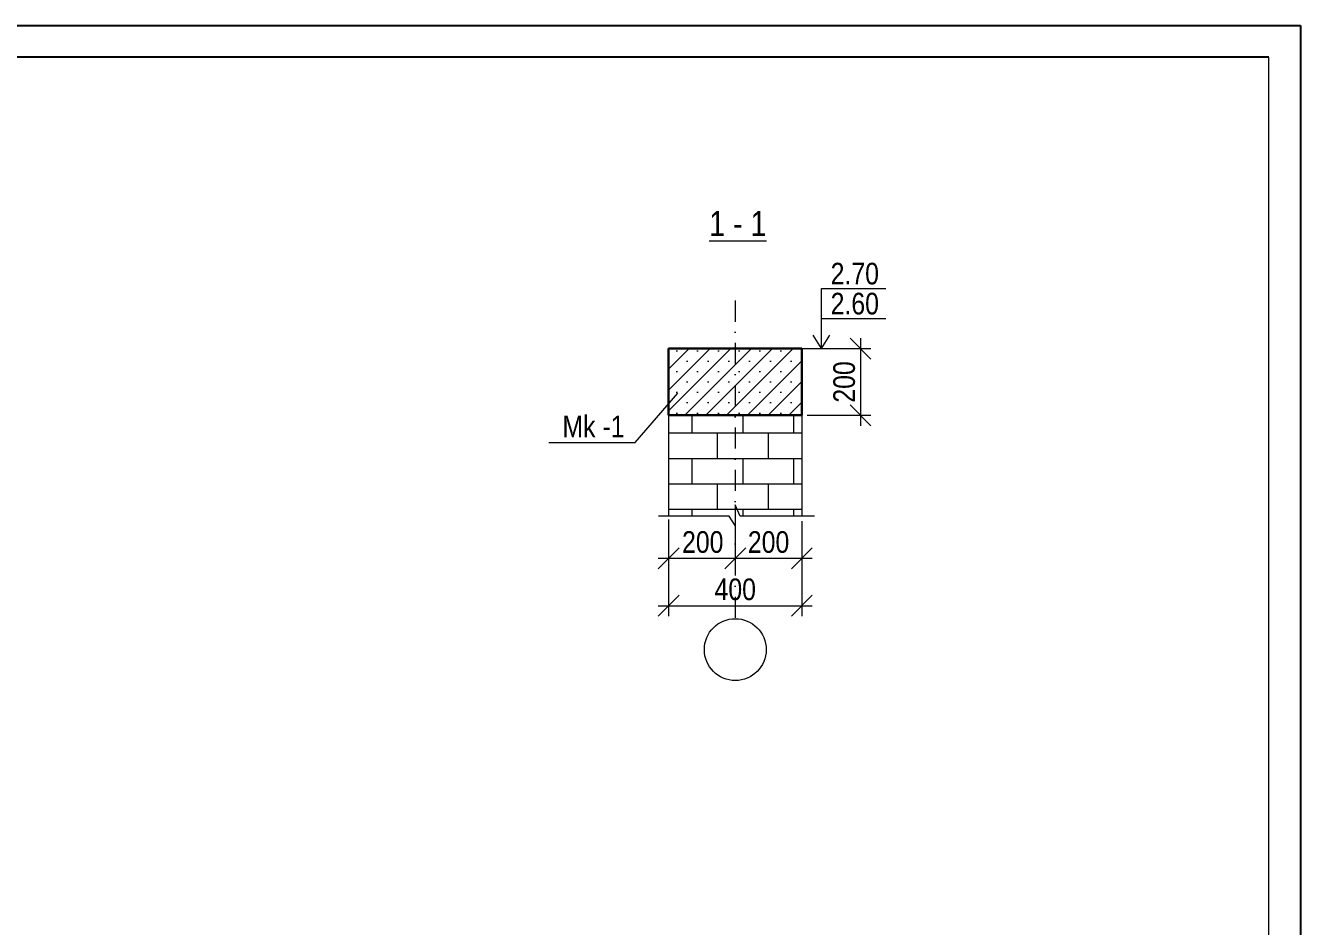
# Model space of a CAD drawing. Header units: millimetres. Extents: x 806395 to 2097197, y -233789 to 193681.
# Drawn here: x 2081895 to 2097197, y -190801 to -179986 of the extents above; entities that cross this region are included whole.
import ezdxf

# ---------------------------------------------------------------- set-up
doc = ezdxf.new("R2010")
doc.units = ezdxf.units.MM
doc.linetypes.add('DASHDOTX2', pattern=[50.8, 25.4, -12.7, 0, -12.7])
doc.layers.add('Ox xetti', color=7, linetype='Continuous')
doc.styles.add('style1', font='A3TI(LA).TTF', dxfattribs={"height": 400})
doc.styles.add('style6', font='ARIALN.TTF', dxfattribs={"height": 300})
doc.dimstyles.new('DIM_100', dxfattribs={"dimscale": 100, "dimtxt": 400, "dimasz": 2.5, "dimexe": 1.25, "dimexo": 0.625, "dimtad": 1, "dimdec": 0, "dimtxsty": 'style1', "dimblk": 'OBLIQUE', "dimcen": 2.5, "dimdle": 1.25, "dimclrd": 251, "dimclre": 251, "dimaunit": 1, "dimadec": 3, "dimazin": 0, "dimtfac": 1, "dimtdec": 0, "dimtmove": 1, "dimatfit": 3, "dimfxl": 1.25, "dimlwd": 13, "dimlwe": 5, "dimarcsym": 0})

# ---------------------------------------------------------------- blocks, each defined once
blk = doc.blocks.new('_Oblique')
at = {"color": 0, "linetype": 'ByBlock', "lineweight": -2}
blk.add_line((-0.5, -0.5), (0.5, 0.5), dxfattribs=at)
blk = doc.blocks.new('*D7')
at = {"color": 251, "lineweight": 5, "ltscale": 15, "transparency": 16777216}
for p, q in [((2089613, -185918), (2089613, -186508)), ((2090413, -185937), (2090413, -186508))]:
    blk.add_line(p, q, dxfattribs=at)
at = {"color": 251, "linetype": 'ByBlock', "lineweight": 13, "ltscale": 15, "transparency": 16777216}
blk.add_line((2090538, -186383), (2089488, -186383), dxfattribs=at)
at = {"layer": 'Defpoints', "color": 0, "ltscale": 15, "transparency": 16777216}
for p in [(2089613, -185855), (2090413, -185874), (2089613, -186383)]:
    blk.add_point(p, dxfattribs=at)
at = {"color": 251, "lineweight": 13, "ltscale": 15, "transparency": 16777216, "xscale": 250, "yscale": 250, "zscale": 250, "rotation": 180}
blk.add_blockref('_Oblique', (2089613, -186383), dxfattribs=at)
at = {"color": 251, "lineweight": 13, "ltscale": 15, "transparency": 16777216, "xscale": 250, "yscale": 250, "zscale": 250}
blk.add_blockref('_Oblique', (2090413, -186383), dxfattribs=at)
at = {"color": 0, "lineweight": 15, "ltscale": 15, "transparency": 16777216, "insert": (2090023, -186188), "char_height": 300, "attachment_point": 5, "style": 'style6'}
blk.add_mtext('{\\H0.86667x;200}', dxfattribs=at)
blk = doc.blocks.new('*D8')
at = {"color": 251, "lineweight": 5, "ltscale": 15, "transparency": 16777216}
for p, q in [((2090413, -185918), (2090413, -186508)), ((2091213, -185937), (2091213, -186508))]:
    blk.add_line(p, q, dxfattribs=at)
at = {"color": 251, "linetype": 'ByBlock', "lineweight": 13, "ltscale": 15, "transparency": 16777216}
blk.add_line((2091338, -186383), (2090288, -186383), dxfattribs=at)
at = {"layer": 'Defpoints', "color": 0, "ltscale": 15, "transparency": 16777216}
for p in [(2090413, -185855), (2091213, -185874), (2090413, -186383)]:
    blk.add_point(p, dxfattribs=at)
at = {"color": 251, "lineweight": 13, "ltscale": 15, "transparency": 16777216, "xscale": 250, "yscale": 250, "zscale": 250, "rotation": 180}
blk.add_blockref('_Oblique', (2090413, -186383), dxfattribs=at)
at = {"color": 251, "lineweight": 13, "ltscale": 15, "transparency": 16777216, "xscale": 250, "yscale": 250, "zscale": 250}
blk.add_blockref('_Oblique', (2091213, -186383), dxfattribs=at)
at = {"color": 0, "lineweight": 15, "ltscale": 15, "transparency": 16777216, "insert": (2090813, -186188), "char_height": 300, "attachment_point": 5, "style": 'style6'}
blk.add_mtext('{\\H0.86667x;200}', dxfattribs=at)
blk = doc.blocks.new('*D9')
at = {"color": 251, "lineweight": 5, "ltscale": 15, "transparency": 16777216}
for p, q in [((2089613, -186321), (2089613, -187076)), ((2091213, -186321), (2091213, -187076))]:
    blk.add_line(p, q, dxfattribs=at)
at = {"color": 251, "linetype": 'ByBlock', "lineweight": 13, "ltscale": 15, "transparency": 16777216}
blk.add_line((2089488, -186951), (2091338, -186951), dxfattribs=at)
at = {"layer": 'Defpoints', "color": 0, "ltscale": 15, "transparency": 16777216}
for p in [(2089613, -186258), (2091213, -186258), (2091213, -186951)]:
    blk.add_point(p, dxfattribs=at)
at = {"color": 251, "lineweight": 13, "ltscale": 15, "transparency": 16777216, "xscale": 250, "yscale": 250, "zscale": 250, "rotation": 180}
blk.add_blockref('_Oblique', (2089613, -186951), dxfattribs=at)
at = {"color": 251, "lineweight": 13, "ltscale": 15, "transparency": 16777216, "xscale": 250, "yscale": 250, "zscale": 250}
blk.add_blockref('_Oblique', (2091213, -186951), dxfattribs=at)
at = {"color": 0, "lineweight": 15, "ltscale": 15, "transparency": 16777216, "insert": (2090413, -186756), "char_height": 300, "attachment_point": 5, "style": 'style6'}
blk.add_mtext('{\\H0.86667x;400}', dxfattribs=at)
blk = doc.blocks.new('*D10')
at = {"color": 251, "linetype": 'ByBlock', "lineweight": 13, "transparency": 16777216}
blk.add_line((2091916, -183740), (2091916, -184790), dxfattribs=at)
at = {"color": 251, "lineweight": 5, "transparency": 16777216}
for p, q in [((2091276, -183865), (2092041, -183865)), ((2091276, -184665), (2092041, -184665))]:
    blk.add_line(p, q, dxfattribs=at)
at = {"layer": 'Defpoints', "color": 0, "transparency": 16777216}
for p in [(2091213, -183865), (2091213, -184665), (2091916, -184665)]:
    blk.add_point(p, dxfattribs=at)
at = {"color": 251, "lineweight": 13, "transparency": 16777216, "xscale": 250, "yscale": 250, "zscale": 250}
for p, rotation in [((2091916, -183865), 90), ((2091916, -184665), 270)]:
    blk.add_blockref('_Oblique', p, dxfattribs=dict(at, rotation=rotation))
at = {"color": 0, "transparency": 16777216, "insert": (2091721, -184265), "char_height": 300, "attachment_point": 5, "rotation": 90, "style": 'style6'}
blk.add_mtext('{\\H0.86667x;200}', dxfattribs=at)
blk = doc.blocks.new('ntnntyht')
at = {"lineweight": 25}
for p, q in [((1961564, -20955), (2003567, -20955)), ((2003567, -20955), (2003567, -50629))]:
    blk.add_line(p, q, dxfattribs=at)
at = {"lineweight": 25, "ltscale": 15}
blk.add_line((2003045, -21477), (1963653, -21477), dxfattribs=at)
at = {"lineweight": 5, "ltscale": 15}
blk.add_line((2003045, -50106), (2003045, -21477), dxfattribs=at)

msp = doc.modelspace()

# ---------------------------------------------------------------- hatches: boundary and pattern name
at = {"lineweight": 9}
h = msp.add_hatch(dxfattribs=at)
h.set_pattern_fill('SACNCR', color=256, scale=74.1)
h.set_pattern_definition([(45, (863228.06, -734746.97), (-124.769433, 124.769433), []), (45, (863352.83, -734746.97), (-124.769433, 124.769433), [0, -176.450625])])
h.paths.add_polyline_path([(2090413.207, -183864.904), (2089612.927, -183864.904), (2089612.927, -184665.184), (2090413.207, -184665.184)])
h.paths.add_polyline_path([(2091213.487, -184665.184), (2091213.487, -183864.904), (2090413.207, -183864.904), (2090413.207, -184665.184)])
at = {"lineweight": 15, "ltscale": 5}
h = msp.add_hatch(dxfattribs=at)
h.set_pattern_fill('AR-B816', scale=1.49994)
h.set_pattern_definition([(0, (1241976.57, -421393.2), (0, 304.78781), []), (90, (1241976.57, -421393.2), (-304.78781, 304.78781), [304.7878, -304.7878])])
edge = h.paths.add_edge_path()
edge.add_line((2091212.837, -184664.096), (2089612.954, -184664.096))
edge.add_line((2089612.954, -184664.096), (2089612.954, -185874.262))
edge.add_line((2089612.954, -185874.262), (2091213.487, -185874.262))
edge.add_line((2091213.487, -185874.262), (2091212.863, -184664.096))

# ---------------------------------------------------------------- linework, layer by layer
at = {"color": 0, "lineweight": 13}
for p, q in [((2091447.016, -183504.838), (2091447.016, -183144.772)), ((2091447.016, -183864.904), (2091447.016, -183504.838))]:
    msp.add_line(p, q, dxfattribs=at)
at = {"color": 7, "lineweight": 13}
for p, q in [((2091447.016, -183144.772), (2092220.546, -183144.772)), ((2091447.016, -183504.838), (2092220.546, -183504.838))]:
    msp.add_line(p, q, dxfattribs=at)
at = {"color": 7, "lineweight": 30, "ltscale": 80}
for p, q in [((2089612.927, -183864.904), (2089612.927, -184665.184)), ((2089612.927, -183864.904), (2091213.487, -183864.904)), ((2091213.487, -184665.184), (2091213.487, -183864.904)), ((2089612.927, -184665.184), (2091213.487, -184665.184))]:
    msp.add_line(p, q, dxfattribs=at)
for p, q in [((2089612.927, -184665.184), (2089612.927, -183864.904)), ((2089612.927, -183864.904), (2091213.487, -183864.904))]:
    msp.add_line(p, q)
at = {"color": 7, "lineweight": 13, "ltscale": 80}
msp.add_line((2091213.487, -183864.904), (2091714.565, -183864.904), dxfattribs=at)
at = {"color": 4, "linetype": 'Continuous', "lineweight": 15}
for p, q in [((2089612.927, -184665.184), (2089612.927, -185874.262)), ((2091213.487, -184665.184), (2091213.487, -185874.262))]:
    msp.add_line(p, q, dxfattribs=at)
at = {"color": 7, "lineweight": 13, "ltscale": 15}
for points in [[(2091447.016, -183864.904), (2091346.821, -183702.725)], [(2091447.016, -183864.904), (2091547.212, -183702.725)]]:
    msp.add_lwpolyline(points, dxfattribs=at)
at = {"lineweight": 9}
msp.add_lwpolyline([(2088174.971, -184993.4), (2089213.366, -184993.4), (2089724.625, -184397.829)], dxfattribs=at)
at = {"color": 4, "linetype": 'Continuous', "lineweight": 15}
msp.add_lwpolyline([(2091362.279, -185874.262), (2090470.271, -185874.262), (2090413.207, -185738.238), (2090413.207, -185988.043), (2090341.877, -185874.262), (2089490.485, -185874.262)], dxfattribs=at)
at = {"color": 7, "lineweight": 9}
msp.add_circle((2090413.207, -187477.625), 371.204, dxfattribs=at)
at = {"layer": 'Ox xetti', "linetype": 'DASHDOTX2', "lineweight": 15, "ltscale": 10}
msp.add_line((2090413.207, -183287.461), (2090413.207, -187106.421), dxfattribs=at)

# ---------------------------------------------------------------- block references
at = {"color": 3, "xscale": 0.7289187790998448, "yscale": 0.7289187790998448, "zscale": 0.7289187790998448}
msp.add_blockref('ntnntyht', (636758.917, -164712.181), dxfattribs=at)

# ---------------------------------------------------------------- texts
at = {"lineweight": 15, "ltscale": 1500, "insert": (2090101.059, -182212.092), "char_height": 300, "width": 3063.6, "attachment_point": 1, "style": 'style6'}
msp.add_mtext('{\\fArial Narrow|b0|i0|c238|p34;\\L1 \\fArial Narrow|b0|i0|c204|p34;-\\fArial Narrow|b0|i0|c238|p34; 1}', dxfattribs=at)
at = {"lineweight": 9, "char_height": 260.001, "width": 23117.86605, "attachment_point": 1, "style": 'style6'}
for s, insert in [('2.{\\fArial Narrow|b0|i0|c238|p34;70}', (2091557.916, -182834.749)), ('2.{\\fArial Narrow|b0|i0|c238|p34;60}', (2091557.916, -183194.815))]:
    msp.add_mtext(s, dxfattribs=dict(at, insert=insert))
at = {"color": 3, "linetype": 'ByBlock', "lineweight": 9, "insert": (2088711.255, -184669.301), "char_height": 260, "attachment_point": 2, "style": 'style6'}
msp.add_mtext('{\\fArial Narrow|b0|i0|c238|p34;\\C256;M\\fArial Narrow|b0|i0|c204|p34;k\\fArial Narrow|b0|i0|c238|p34; -1      }', dxfattribs=at)

# ---------------------------------------------------------------- dimensions: what is measured, and where the dimension line sits
dim = msp.add_linear_dim(base=(2091916.486, -184665.184), p1=(2091213.487, -183864.904), p2=(2091213.487, -184665.184), angle=90, text='{\\H0.86667x;200}', dimstyle='DIM_100', override={"dimtxsty": 'style6'})
dim.commit()
dim.dimension.update_dxf_attribs({"geometry": '*D10', "text_midpoint": (2091721.237, -184265.044)})
at = {"color": 7, "lineweight": 15, "ltscale": 15}
for base, p1, p2, text, picture, middle in [((2089612.927, -186383.11), (2090413.207, -185874.262), (2089612.927, -185855.361), '{\\H0.86667x;200}', '*D7', (2090023.475, -186383.11)), ((2090413.207, -186383.11), (2091213.487, -185874.262), (2090413.207, -185855.361), '{\\H0.86667x;200}', '*D8', (2090813.347, -186383.11)), ((2091213.487, -186950.967), (2089612.927, -186258.11), (2091213.487, -186258.11), '{\\H0.86667x;400}', '*D9', (2090413.207, -186950.967))]:
    dim = msp.add_linear_dim(base=base, p1=p1, p2=p2, text=text, dimstyle='DIM_100', override={"dimlfac": 0.25, "dimtxsty": 'style6'}, dxfattribs=at)
    dim.commit()
    dim.dimension.update_dxf_attribs({"geometry": picture, "text_midpoint": middle, "dimtype": 160})

doc.saveas('drawing.dxf')
